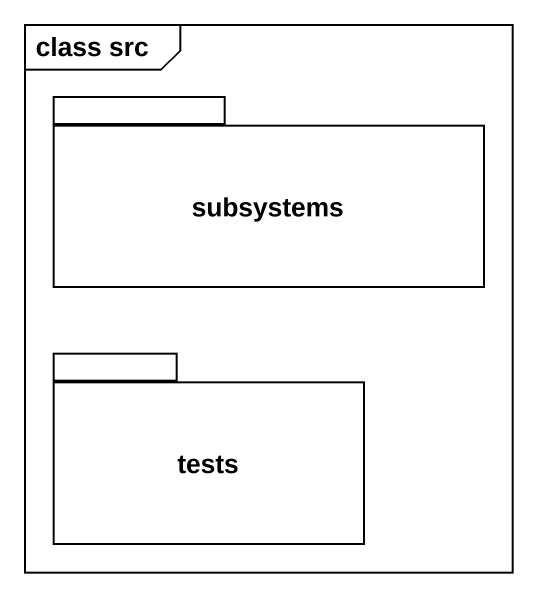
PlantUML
@startuml
mainframe class src
package subsystems {
}
package tests {
}
@enduml
